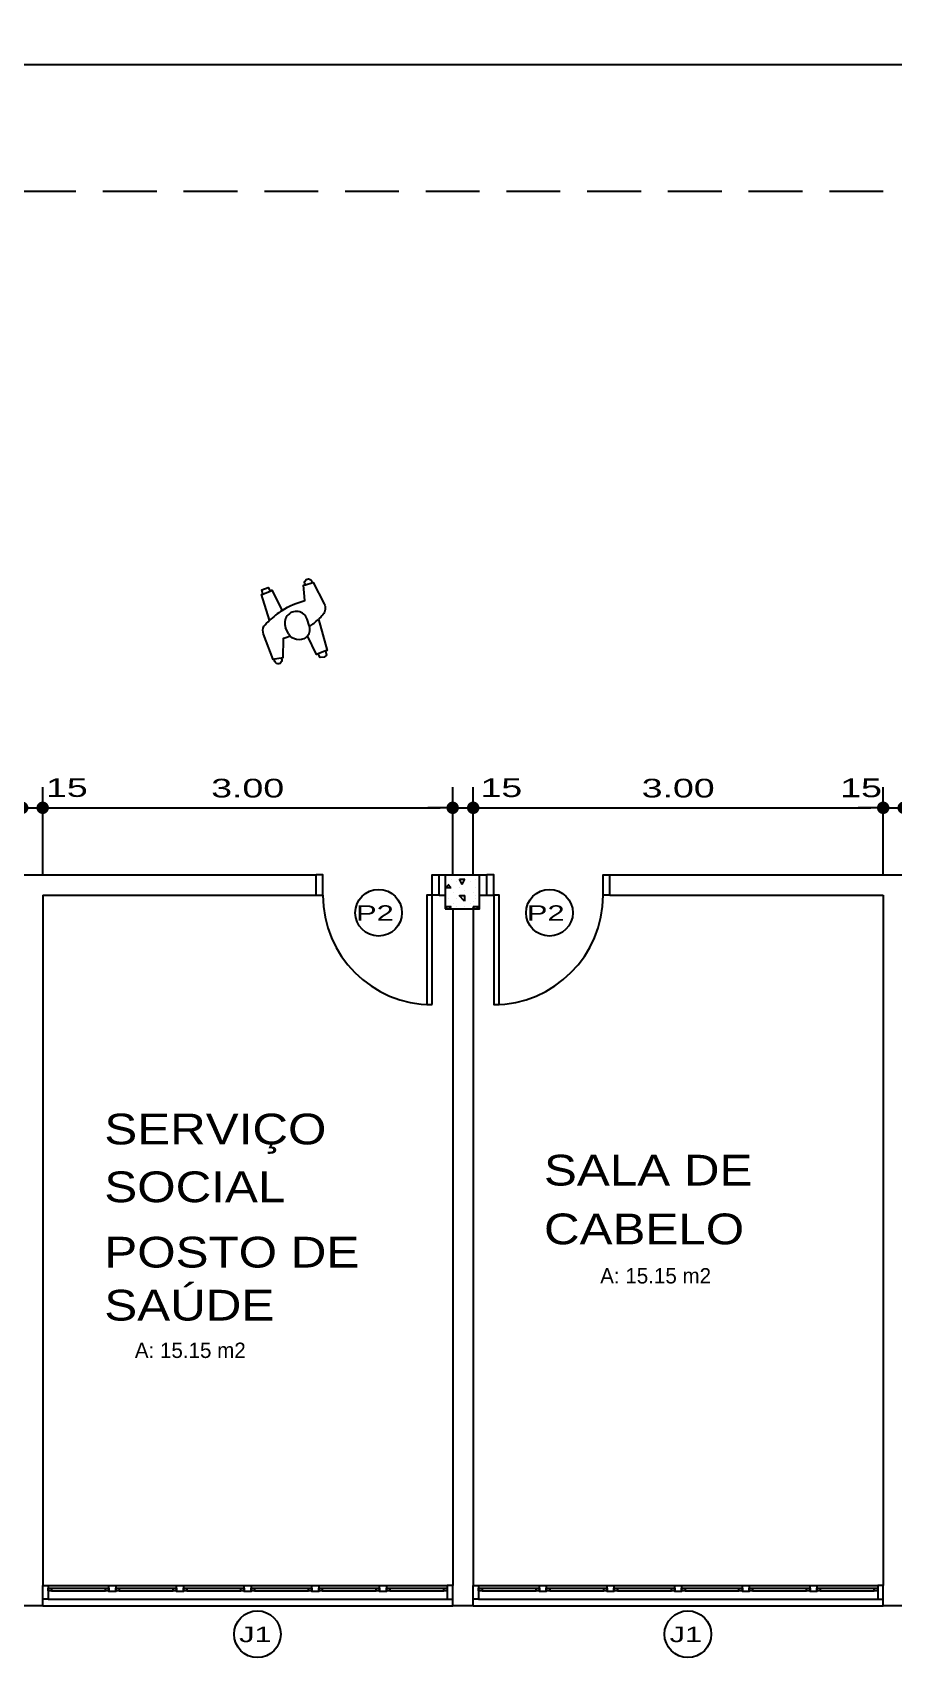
# Model space of a CAD drawing. Extents: x -13.6 to 37.9, y -332.9 to -283.8.
# Drawn here: x 21 to 27.3, y -299.88 to -287.99 of the extents above; entities that cross this region are included whole.
import ezdxf
from ezdxf.enums import TextEntityAlignment as Align

# ---------------------------------------------------------------- set-up
doc = ezdxf.new("R2010")
doc.units = 0
doc.header["$LTSCALE"] = 0.525
doc.header["$MEASUREMENT"] = 0
doc.header["$PDSIZE"] = -5
doc.linetypes.add('HIDDEN', pattern=[0.375, 0.25, -0.125])
doc.layers.get('0').update_dxf_attribs({"linetype": 'CONTINUOUS'})
doc.layers.get('DEFPOINTS').update_dxf_attribs({"linetype": 'CONTINUOUS'})
for name, color, linetype in [('COTA', 13, 'CONTINUOUS'), ('ESPECARQ', 1, 'CONTINUOUS'), ('ESQUADRIA', 2, 'CONTINUOUS'), ('LINVISTA', 13, 'CONTINUOUS'), ('MOBIL', 1, 'CONTINUOUS'), ('MOBIL_I', 13, 'CONTINUOUS'), ('PAREDE', 6, 'CONTINUOUS'), ('PILARES', 5, 'CONTINUOUS'), ('PROJECAO', 13, 'HIDDEN'), ('REG120-160', 5, 'CONTINUOUS'), ('REG60-100', 2, 'CONTINUOUS'), ('UNIDADE', 4, 'CONTINUOUS')]:
    doc.layers.add(name, color=color, linetype=linetype)
doc.styles.add('REGUA100', font='romnswin', dxfattribs={"width": 1.2})
doc.styles.add('REGUA120', font='romnswin', dxfattribs={"width": 1.2})
doc.styles.add('REGUA60', font='romnswin', dxfattribs={"width": 1.5})
doc.styles.add('REGUA80', font='romnswin', dxfattribs={"width": 1.5})
doc.dimstyles.new('STANDARD$0', dxfattribs={"dimscale": 0.05, "dimtxt": 1.8, "dimasz": 1.2, "dimexe": 2, "dimexo": 2, "dimgap": 0.98, "dimtad": 1, "dimrnd": 0.5, "dimzin": 0, "dimdsep": 46, "dimtxsty": 'REGUA80', "dimblk1": 'DOT', "dimblk2": 'DOT', "dimsah": 1, "dimcen": 4, "dimdle": 4, "dimclrd": 22, "dimclre": 22, "dimclrt": 2, "dimadec": 0, "dimazin": 0, "dimtfac": 1, "dimtmove": 0, "dimatfit": 3, "dimldrblk": 'DOT', "dimfxl": 1, "dimtolj": 1, "dimtzin": 0, "dimarcsym": 0})

# ---------------------------------------------------------------- blocks, each defined once
blk = doc.blocks.new('_DOT')
at = {"color": 0, "linetype": 'ByBlock'}
blk.add_line((-0.5, 0), (-1, 0), dxfattribs=at)
at = {"color": 0, "linetype": 'ByBlock', "const_width": 0.5}
blk.add_lwpolyline([(-0.25, 0, 1), (0.25, 0, 1)], format="xyb", close=True, dxfattribs=at)
blk = doc.blocks.new('*D48')
at = {"color": 22, "linetype": 'ByBlock', "ltscale": 3}
for p, q in [((21.078, -294.15), (21.078, -293.51)), ((20.837, -293.662), (20.746, -293.662)), ((20.928, -293.662), (21.078, -293.662)), ((21.17, -293.662), (21.261, -293.662))]:
    blk.add_line(p, q, dxfattribs=at)
at = {"layer": 'DEFPOINTS', "color": 0, "linetype": 'ByBlock', "ltscale": 3}
for p in [(21.078, -293.662), (20.928, -294.302), (21.078, -294.302)]:
    blk.add_point(p, dxfattribs=at)
at = {"color": 22, "linetype": 'ByBlock', "ltscale": 3, "xscale": 0.09119999999999999, "yscale": 0.09119999999999999, "zscale": 0.09119999999999999}
blk.add_blockref('_DOT', (20.928, -293.662), dxfattribs=at)
at = {"color": 22, "linetype": 'ByBlock', "ltscale": 3, "xscale": 0.09119999999999999, "yscale": 0.09119999999999999, "zscale": 0.09119999999999999, "rotation": 180}
blk.add_blockref('_DOT', (21.078, -293.662), dxfattribs=at)
at = {"color": 2, "linetype": 'ByBlock', "ltscale": 3, "insert": (21.255, -293.515), "char_height": 0.1368, "attachment_point": 5, "style": 'REGUA80'}
blk.add_mtext('\\A1;{15}', dxfattribs=at)
blk = doc.blocks.new('COTAPT')
at = {"color": 0, "linetype": 'ByBlock', "ltscale": 3}
blk.add_line((0, 0), (200, 0), dxfattribs=at)
at = {"color": 6, "linetype": 'ByBlock', "ltscale": 3}
blk.add_lwpolyline([(-20, 20), (20, 20), (20, -20), (-20, -20)], close=True, dxfattribs=at)
blk = doc.blocks.new('*D49')
at = {"color": 22, "linetype": 'ByBlock', "ltscale": 3}
for p, q in [((24.078, -294.15), (24.078, -293.51)), ((21.17, -293.662), (23.987, -293.662))]:
    blk.add_line(p, q, dxfattribs=at)
at = {"layer": 'DEFPOINTS', "color": 0, "linetype": 'ByBlock', "ltscale": 3}
for p in [(24.078, -293.662), (21.078, -294.302), (24.078, -294.302)]:
    blk.add_point(p, dxfattribs=at)
at = {"color": 22, "linetype": 'ByBlock', "ltscale": 3, "xscale": 0.09119999999999999, "yscale": 0.09119999999999999, "zscale": 0.09119999999999999, "rotation": 180}
blk.add_blockref('_DOT', (21.078, -293.662), dxfattribs=at)
at = {"color": 22, "linetype": 'ByBlock', "ltscale": 3, "xscale": 0.09119999999999999, "yscale": 0.09119999999999999, "zscale": 0.09119999999999999}
blk.add_blockref('_DOT', (24.078, -293.662), dxfattribs=at)
at = {"color": 2, "linetype": 'ByBlock', "ltscale": 3, "insert": (22.578, -293.519), "char_height": 0.1368, "attachment_point": 5, "style": 'REGUA80'}
blk.add_mtext('\\A1;3.00', dxfattribs=at)
blk = doc.blocks.new('*D50')
at = {"color": 22, "linetype": 'ByBlock', "ltscale": 3}
for p, q in [((24.228, -294.15), (24.228, -293.51)), ((23.987, -293.662), (23.896, -293.662)), ((24.078, -293.662), (24.228, -293.662)), ((24.32, -293.662), (24.411, -293.662))]:
    blk.add_line(p, q, dxfattribs=at)
at = {"layer": 'DEFPOINTS', "color": 0, "linetype": 'ByBlock', "ltscale": 3}
for p in [(24.228, -293.662), (24.078, -294.302), (24.228, -294.302)]:
    blk.add_point(p, dxfattribs=at)
at = {"color": 22, "linetype": 'ByBlock', "ltscale": 3, "xscale": 0.09119999999999999, "yscale": 0.09119999999999999, "zscale": 0.09119999999999999}
blk.add_blockref('_DOT', (24.078, -293.662), dxfattribs=at)
at = {"color": 22, "linetype": 'ByBlock', "ltscale": 3, "xscale": 0.09119999999999999, "yscale": 0.09119999999999999, "zscale": 0.09119999999999999, "rotation": 180}
blk.add_blockref('_DOT', (24.228, -293.662), dxfattribs=at)
at = {"color": 2, "linetype": 'ByBlock', "ltscale": 3, "insert": (24.434, -293.516), "char_height": 0.1368, "attachment_point": 5, "style": 'REGUA80'}
blk.add_mtext('\\A1;{15}', dxfattribs=at)
blk = doc.blocks.new('*D51')
at = {"color": 22, "linetype": 'ByBlock', "ltscale": 3}
for p, q in [((27.228, -294.15), (27.228, -293.51)), ((24.32, -293.662), (27.137, -293.662))]:
    blk.add_line(p, q, dxfattribs=at)
at = {"layer": 'DEFPOINTS', "color": 0, "linetype": 'ByBlock', "ltscale": 3}
for p in [(27.228, -293.662), (24.228, -294.302), (27.228, -294.302)]:
    blk.add_point(p, dxfattribs=at)
at = {"color": 22, "linetype": 'ByBlock', "ltscale": 3, "xscale": 0.09119999999999999, "yscale": 0.09119999999999999, "zscale": 0.09119999999999999, "rotation": 180}
blk.add_blockref('_DOT', (24.228, -293.662), dxfattribs=at)
at = {"color": 22, "linetype": 'ByBlock', "ltscale": 3, "xscale": 0.09119999999999999, "yscale": 0.09119999999999999, "zscale": 0.09119999999999999}
blk.add_blockref('_DOT', (27.228, -293.662), dxfattribs=at)
at = {"color": 2, "linetype": 'ByBlock', "ltscale": 3, "insert": (25.728, -293.519), "char_height": 0.1368, "attachment_point": 5, "style": 'REGUA80'}
blk.add_mtext('\\A1;3.00', dxfattribs=at)
blk = doc.blocks.new('*D52')
at = {"color": 22, "linetype": 'ByBlock', "ltscale": 3}
for p, q in [((27.378, -294.15), (27.378, -293.51)), ((27.137, -293.662), (27.046, -293.662)), ((27.228, -293.662), (27.378, -293.662)), ((27.47, -293.662), (27.561, -293.662))]:
    blk.add_line(p, q, dxfattribs=at)
at = {"layer": 'DEFPOINTS', "color": 0, "linetype": 'ByBlock', "ltscale": 3}
for p in [(27.378, -293.662), (27.228, -294.302), (27.378, -294.302)]:
    blk.add_point(p, dxfattribs=at)
at = {"color": 22, "linetype": 'ByBlock', "ltscale": 3, "xscale": 0.09119999999999999, "yscale": 0.09119999999999999, "zscale": 0.09119999999999999}
blk.add_blockref('_DOT', (27.228, -293.662), dxfattribs=at)
at = {"color": 22, "linetype": 'ByBlock', "ltscale": 3, "xscale": 0.09119999999999999, "yscale": 0.09119999999999999, "zscale": 0.09119999999999999, "rotation": 180}
blk.add_blockref('_DOT', (27.378, -293.662), dxfattribs=at)
at = {"color": 2, "linetype": 'ByBlock', "ltscale": 3, "insert": (27.066, -293.517), "char_height": 0.1368, "attachment_point": 5, "style": 'REGUA80'}
blk.add_mtext('\\A1;{15}', dxfattribs=at)
blk = doc.blocks.new('*D109')
at = {"color": 22, "linetype": 'ByBlock', "ltscale": 3}
for p, q in [((-13.572, -289), (-13.572, -288.07)), ((36.678, -289), (36.678, -288.07)), ((-13.48, -288.222), (36.587, -288.222))]:
    blk.add_line(p, q, dxfattribs=at)
at = {"layer": 'DEFPOINTS', "color": 0, "linetype": 'ByBlock', "ltscale": 3}
for p in [(36.678, -288.222), (-13.572, -289.152), (36.678, -289.152)]:
    blk.add_point(p, dxfattribs=at)
at = {"color": 22, "linetype": 'ByBlock', "ltscale": 3, "xscale": 0.09119999999999999, "yscale": 0.09119999999999999, "zscale": 0.09119999999999999, "rotation": 180}
blk.add_blockref('_DOT', (-13.572, -288.222), dxfattribs=at)
at = {"color": 22, "linetype": 'ByBlock', "ltscale": 3, "xscale": 0.09119999999999999, "yscale": 0.09119999999999999, "zscale": 0.09119999999999999}
blk.add_blockref('_DOT', (36.678, -288.222), dxfattribs=at)
at = {"color": 2, "linetype": 'ByBlock', "ltscale": 3, "insert": (11.553, -288.079), "char_height": 0.1368, "attachment_point": 5, "style": 'REGUA80'}
blk.add_mtext('\\A1;50.25', dxfattribs=at)
blk = doc.blocks.new('INDUNI1')
at = {"color": 0, "ltscale": 3, "style": 'REGUA100', "width": 1.2, "flags": 8}
for tag, p in [('NOME1', (0, 0)), ('NOME2', (0, -4.29))]:
    blk.add_attdef(tag, text='', height=2.5, dxfattribs=at).set_placement(p, align=Align.CENTER)
at = {"layer": 'ESPECARQ', "color": 2, "ltscale": 3, "style": 'REGUA60'}
blk.add_attdef('AREA', text='', height=1.5, dxfattribs=at).set_placement((0, -7.81), align=Align.CENTER)
at = {"layer": 'ESPECARQ', "color": 2, "ltscale": 3, "style": 'REGUA60', "flags": 8}
for tag, p in [('PISO', (0, -10.31)), ('REVPAR', (0, -12.81)), ('PEDIR', (0, -15.31))]:
    blk.add_attdef(tag, text='', height=1.5, dxfattribs=at).set_placement(p, align=Align.CENTER)
blk = doc.blocks.new('ACCAL2_2')
at = {"color": 0, "ltscale": 3}
blk.add_lwpolyline([(-2.7, -16.8), (-26.3, -15.2), (-26.3, -14), (-29.3, -13.6), (-30.2, -11.4), (-29.4, -8.6), (-26.5, -8.2), (-26.5, -6.9), (-11.5, -5.2, -0.424988), (-7.6, 6.8, -0.023691), (-7.4, 12.4), (-20.6, 17.1), (-20.4, 18.3, -1.531314), (-19.6, 23.2), (-19.4, 24.3), (0.4, 24.7, -0.20126), (5.8, 22.6, -0.025235), (8.5, 17.3), (28.2, 16.7), (28.3, 15.6), (31.3, 15.2), (31.6, 10.3), (28.6, 9.8), (28.7, 8.4), (12.3, 6.1, -0.075889), (13.6, -11.8), (24.4, -14.7), (24.3, -16.1, -1.474162), (24, -21.1), (24, -22), (6.6, -24.5, -0.275118), (-0.7, -20.9, -0.019333)], format="xyb", close=True, dxfattribs=at)
at = {"layer": 'MOBIL_I', "ltscale": 3}
for p, q in [((-20.4, 18.3), (-19.6, 23.2)), ((28.3, 15.6), (28.6, 9.8)), ((-5.5, 7.5), (-0.4, 7.9)), ((-26.3, -14), (-26.5, -8.2)), ((-4.8, -8.9), (0.1, -9)), ((24.3, -16.1), (24, -21.1))]:
    blk.add_line(p, q, dxfattribs=at)
for centre, radius, start, end in [((-45.6, -7.1), 59.3, 12.854, 24.3016), ((-3.8, -1.1), 8.75, 101.0386, 115.8883), ((0.2, -0.5), 8.43, 269.2134, 94.4258), ((-4.7, -0.7), 8.21, 213.3792, 269.2134), ((51.7, 6.9), 59.3, 195.3852, 203.4891)]:
    blk.add_arc(centre, radius, start, end, dxfattribs=at)
blk = doc.blocks.new('*X164')
at = {"color": 0, "ltscale": 3}
for p, q in [((-10.58, -320.56), (-10.58, -320.56)), ((-10.5, -320.6), (-10.52, -320.56)), ((-10.52, -320.56), (-10.48, -320.56)), ((-10.5, -320.6), (-10.48, -320.56)), ((-10.4, -320.56), (-10.4, -320.56)), ((-10.62, -320.621), (-10.6, -320.601)), ((-10.62, -320.62), (-10.58, -320.62)), ((-10.62, -320.64), (-10.62, -320.64)), ((-10.582, -320.62), (-10.602, -320.6)), ((-10.56, -320.66), (-10.56, -320.66)), ((-10.54, -320.58), (-10.54, -320.58)), ((-10.482, -320.72), (-10.522, -320.68)), ((-10.52, -320.62), (-10.52, -320.62)), ((-10.52, -320.68), (-10.48, -320.68)), ((-10.48, -320.64), (-10.48, -320.64)), ((-10.48, -320.72), (-10.48, -320.68)), ((-10.44, -320.58), (-10.44, -320.58)), ((-10.42, -320.66), (-10.42, -320.66)), ((-10.4, -320.62), (-10.4, -320.62)), ((-10.4, -320.68), (-10.4, -320.68)), ((-10.38, -320.6), (-10.38, -320.6)), ((-10.611, -320.778), (-10.62, -320.76)), ((-10.62, -320.76), (-10.58, -320.76)), ((-10.6, -320.7), (-10.6, -320.7)), ((-10.589, -320.778), (-10.58, -320.76)), ((-10.56, -320.74), (-10.56, -320.74)), ((-10.54, -320.7), (-10.54, -320.7)), ((-10.54, -320.76), (-10.54, -320.76)), ((-10.48, -320.76), (-10.48, -320.76)), ((-10.44, -320.74), (-10.44, -320.74)), ((-10.42, -320.72), (-10.42, -320.72)), ((-10.411, -320.778), (-10.42, -320.76)), ((-10.42, -320.76), (-10.4, -320.76)), ((-10.4, -320.7), (-10.4, -320.7)), ((-10.4, -320.76), (-10.38, -320.76)), ((-10.389, -320.778), (-10.38, -320.76)), ((-10.38, -320.72), (-10.38, -320.72))]:
    blk.add_line(p, q, dxfattribs=at)

msp = doc.modelspace()

# ---------------------------------------------------------------- linework, layer by layer
at = {"layer": 'ESQUADRIA', "color": 1, "ltscale": 3}
for p, q in [((21.118, -299.352), (24.038, -299.352)), ((21.143, -299.372), (21.538, -299.372)), ((21.143, -299.392), (21.538, -299.392)), ((21.638, -299.372), (22.033, -299.372)), ((21.638, -299.392), (22.033, -299.392)), ((22.133, -299.372), (22.528, -299.372)), ((22.133, -299.392), (22.528, -299.392)), ((22.628, -299.372), (23.023, -299.372)), ((22.628, -299.392), (23.023, -299.392)), ((23.123, -299.372), (23.518, -299.372)), ((23.123, -299.392), (23.518, -299.392)), ((23.618, -299.372), (24.013, -299.372)), ((23.618, -299.392), (24.013, -299.392)), ((24.268, -299.352), (27.188, -299.352)), ((24.293, -299.372), (24.688, -299.372)), ((24.293, -299.392), (24.688, -299.392)), ((24.788, -299.372), (25.183, -299.372)), ((24.788, -299.392), (25.183, -299.392)), ((25.283, -299.372), (25.678, -299.372)), ((25.283, -299.392), (25.678, -299.392)), ((25.778, -299.372), (26.173, -299.372)), ((25.778, -299.392), (26.173, -299.392)), ((26.273, -299.372), (26.668, -299.372)), ((26.273, -299.392), (26.668, -299.392)), ((26.768, -299.372), (27.163, -299.372)), ((26.768, -299.392), (27.163, -299.392)), ((21.118, -299.452), (24.038, -299.452)), ((24.268, -299.452), (27.188, -299.452))]:
    msp.add_line(p, q, dxfattribs=at)
at = {"layer": 'ESQUADRIA', "ltscale": 3}
for points in [[(23.078, -294.302), (23.128, -294.302), (23.128, -294.152), (23.078, -294.152)], [(23.978, -294.302), (23.928, -294.302), (23.928, -294.152), (23.978, -294.152)], [(24.328, -294.302), (24.378, -294.302), (24.378, -294.152), (24.328, -294.152)], [(25.228, -294.302), (25.178, -294.302), (25.178, -294.152), (25.228, -294.152)], [(21.078, -299.352), (21.118, -299.352), (21.118, -299.452), (21.078, -299.452)], [(24.078, -299.352), (24.038, -299.352), (24.038, -299.452), (24.078, -299.452)], [(24.228, -299.352), (24.268, -299.352), (24.268, -299.452), (24.228, -299.452)], [(27.228, -299.352), (27.188, -299.352), (27.188, -299.452), (27.228, -299.452)]]:
    msp.add_lwpolyline(points, dxfattribs=at)
for points in [[(23.928, -295.102), (23.928, -294.302), (23.888, -294.302), (23.888, -295.102)], [(24.378, -294.302), (24.378, -295.102), (24.418, -295.102), (24.418, -294.302)], [(21.118, -299.372), (21.143, -299.372), (21.143, -299.392), (21.118, -299.392)], [(21.563, -299.392), (21.538, -299.392), (21.538, -299.372), (21.563, -299.372)], [(21.563, -299.352), (21.613, -299.352), (21.613, -299.397), (21.563, -299.397)], [(21.613, -299.372), (21.638, -299.372), (21.638, -299.392), (21.613, -299.392)], [(22.058, -299.392), (22.033, -299.392), (22.033, -299.372), (22.058, -299.372)], [(22.058, -299.352), (22.108, -299.352), (22.108, -299.397), (22.058, -299.397)], [(22.108, -299.372), (22.133, -299.372), (22.133, -299.392), (22.108, -299.392)], [(22.553, -299.392), (22.528, -299.392), (22.528, -299.372), (22.553, -299.372)], [(22.553, -299.352), (22.603, -299.352), (22.603, -299.397), (22.553, -299.397)], [(22.603, -299.372), (22.628, -299.372), (22.628, -299.392), (22.603, -299.392)], [(23.048, -299.392), (23.023, -299.392), (23.023, -299.372), (23.048, -299.372)], [(23.048, -299.352), (23.098, -299.352), (23.098, -299.397), (23.048, -299.397)], [(23.098, -299.372), (23.123, -299.372), (23.123, -299.392), (23.098, -299.392)], [(23.543, -299.392), (23.518, -299.392), (23.518, -299.372), (23.543, -299.372)], [(23.543, -299.352), (23.593, -299.352), (23.593, -299.397), (23.543, -299.397)], [(23.593, -299.372), (23.618, -299.372), (23.618, -299.392), (23.593, -299.392)], [(24.038, -299.392), (24.013, -299.392), (24.013, -299.372), (24.038, -299.372)], [(24.268, -299.372), (24.293, -299.372), (24.293, -299.392), (24.268, -299.392)], [(24.713, -299.392), (24.688, -299.392), (24.688, -299.372), (24.713, -299.372)], [(24.713, -299.352), (24.763, -299.352), (24.763, -299.397), (24.713, -299.397)], [(24.763, -299.372), (24.788, -299.372), (24.788, -299.392), (24.763, -299.392)], [(25.208, -299.392), (25.183, -299.392), (25.183, -299.372), (25.208, -299.372)], [(25.208, -299.352), (25.258, -299.352), (25.258, -299.397), (25.208, -299.397)], [(25.258, -299.372), (25.283, -299.372), (25.283, -299.392), (25.258, -299.392)], [(25.703, -299.392), (25.678, -299.392), (25.678, -299.372), (25.703, -299.372)], [(25.703, -299.352), (25.753, -299.352), (25.753, -299.397), (25.703, -299.397)], [(25.753, -299.372), (25.778, -299.372), (25.778, -299.392), (25.753, -299.392)], [(26.198, -299.392), (26.173, -299.392), (26.173, -299.372), (26.198, -299.372)], [(26.198, -299.352), (26.248, -299.352), (26.248, -299.397), (26.198, -299.397)], [(26.248, -299.372), (26.273, -299.372), (26.273, -299.392), (26.248, -299.392)], [(26.693, -299.392), (26.668, -299.392), (26.668, -299.372), (26.693, -299.372)], [(26.693, -299.352), (26.743, -299.352), (26.743, -299.397), (26.693, -299.397)], [(26.743, -299.372), (26.768, -299.372), (26.768, -299.392), (26.743, -299.392)], [(27.188, -299.392), (27.163, -299.392), (27.163, -299.372), (27.188, -299.372)]]:
    msp.add_lwpolyline(points, close=True, dxfattribs=at)
at = {"layer": 'ESQUADRIA', "color": 1, "ltscale": 3}
for points in [[(21.078, -299.502), (21.078, -299.502), (24.078, -299.502), (24.078, -299.502)], [(24.228, -299.502), (24.228, -299.502), (27.228, -299.502), (27.228, -299.502)]]:
    msp.add_lwpolyline(points, dxfattribs=at)
at = {"layer": 'LINVISTA', "ltscale": 3}
for centre in [(23.536, -294.43), (24.786, -294.43), (22.649, -299.709), (25.799, -299.709)]:
    msp.add_circle(centre, 0.171, dxfattribs=at)
for centre, start, end in [((23.928, -294.302), 180, 270), ((24.378, -294.302), 270, 0)]:
    msp.add_arc(centre, 0.8, start, end, dxfattribs=at)
at = {"layer": 'PAREDE', "ltscale": 3}
for p, q in [((18.928, -294.152), (23.078, -294.152)), ((23.078, -294.302), (23.078, -294.152)), ((23.978, -294.302), (23.978, -294.152)), ((23.978, -294.152), (24.024, -294.152)), ((24.274, -294.152), (24.328, -294.152)), ((24.328, -294.302), (24.328, -294.152)), ((25.228, -294.302), (25.228, -294.152)), ((25.228, -294.152), (27.378, -294.152)), ((21.078, -294.302), (23.078, -294.302)), ((23.978, -294.302), (24.024, -294.302)), ((24.274, -294.302), (24.328, -294.302)), ((25.228, -294.302), (27.228, -294.302)), ((21.078, -299.502), (21.078, -299.352)), ((21.078, -299.502), (21.078, -299.352)), ((24.078, -299.502), (24.078, -299.352)), ((24.078, -299.502), (24.078, -299.352)), ((24.228, -299.502), (24.228, -299.352)), ((27.228, -299.502), (27.228, -299.352)), ((21.078, -299.502), (20.928, -299.502)), ((24.228, -299.502), (24.078, -299.502)), ((27.378, -299.502), (27.228, -299.502))]:
    msp.add_line(p, q, dxfattribs=at)
at = {"layer": 'PAREDE', "linetype": 'Continuous', "ltscale": 3}
for p, q in [((21.078, -294.302), (21.078, -299.352)), ((24.078, -294.402), (24.078, -299.352)), ((24.228, -294.402), (24.228, -299.352)), ((27.228, -294.302), (27.228, -299.352))]:
    msp.add_line(p, q, dxfattribs=at)
at = {"layer": 'PILARES', "ltscale": 3}
msp.add_line((24.024, -294.152), (24.274, -294.152), dxfattribs=at)
at = {"layer": 'PILARES', "linetype": 'Continuous', "ltscale": 3}
for points in [[(24.024, -294.152), (24.024, -294.402)], [(24.024, -294.402), (24.274, -294.402), (24.274, -294.152)]]:
    msp.add_lwpolyline(points, dxfattribs=at)
at = {"layer": 'PROJECAO', "ltscale": 3}
msp.add_line((36.678, -289.152), (-13.572, -289.152), dxfattribs=at)

# ---------------------------------------------------------------- block references
at = {"layer": 'LINVISTA', "ltscale": 3}
msp.add_blockref('*X164', (34.647, 26.376), dxfattribs=at)
at = {"layer": 'MOBIL', "ltscale": 3, "xscale": 0.01, "yscale": 0.01, "zscale": 0.01, "rotation": 109.379470744404}
msp.add_blockref('ACCAL2_2', (22.929, -292.313), dxfattribs=at)
at = {"layer": 'UNIDADE', "ltscale": 3, "xscale": 0.075, "yscale": 0.075, "zscale": 0.075}
for p in [(25.563, -296.557), (22.158, -297.102)]:
    msp.add_blockref('INDUNI1', p, dxfattribs=at).add_auto_attribs({'AREA': 'A: 15.15 m2'})

# ---------------------------------------------------------------- texts
at = {"layer": 'REG120-160', "ltscale": 3, "style": 'REGUA120', "width": 1.2}
for s, p in [('SERVIÇO ', (21.529, -296.125)), ('SALA DE', (24.746, -296.426)), ('SOCIAL', (21.529, -296.548)), ('CABELO', (24.746, -296.856)), ('POSTO DE', (21.529, -297.026)), ('SAÚDE', (21.529, -297.414))]:
    msp.add_text(s, height=0.225, dxfattribs=at).set_placement(p)
at = {"layer": 'REG60-100', "ltscale": 3, "style": 'REGUA60', "width": 1.5}
for s, p in [('P2', (23.371, -294.488)), ('P2', (24.621, -294.488)), ('J1', (22.515, -299.767)), ('J1', (25.665, -299.767))]:
    msp.add_text(s, height=0.1125, dxfattribs=at).set_placement(p)

# ---------------------------------------------------------------- dimensions: what is measured, and where the dimension line sits
at = {"layer": 'COTA', "ltscale": 3}
for base, p1, p2, override, picture, middle in [((36.678, -288.222), (-13.572, -289.152), (36.678, -289.152), {"dimscale": 0.076, "dimrnd": 0, "dimblk": 'COTAPT'}, '*D109', (11.553, -288.079)), ((24.078, -293.662), (21.078, -294.302), (24.078, -294.302), {"dimscale": 0.076, "dimrnd": 0, "dimblk": 'COTAPT', "dimse1": 1, "dimtmove": 1}, '*D49', (22.578, -293.519)), ((27.228, -293.662), (24.228, -294.302), (27.228, -294.302), {"dimscale": 0.076, "dimrnd": 0, "dimblk": 'COTAPT', "dimse1": 1, "dimtmove": 1}, '*D51', (25.728, -293.519))]:
    dim = msp.add_linear_dim(base=base, p1=p1, p2=p2, dimstyle='STANDARD$0', override=override, dxfattribs=at)
    dim.commit()
    dim.dimension.update_dxf_attribs({"geometry": picture, "text_midpoint": middle})
for base, p1, p2, picture, middle in [((21.078, -293.662), (20.928, -294.302), (21.078, -294.302), '*D48', (21.255, -293.658)), ((24.228, -293.662), (24.078, -294.302), (24.228, -294.302), '*D50', (24.434, -293.659)), ((27.378, -293.662), (27.228, -294.302), (27.378, -294.302), '*D52', (27.066, -293.66))]:
    dim = msp.add_linear_dim(base=base, p1=p1, p2=p2, text='{15}', dimstyle='STANDARD$0', override={"dimscale": 0.076, "dimrnd": 0, "dimblk": 'COTAPT', "dimse1": 1, "dimtmove": 1}, dxfattribs=at)
    dim.commit()
    dim.dimension.update_dxf_attribs({"geometry": picture, "text_midpoint": middle, "dimtype": 128})

doc.saveas('drawing.dxf')
